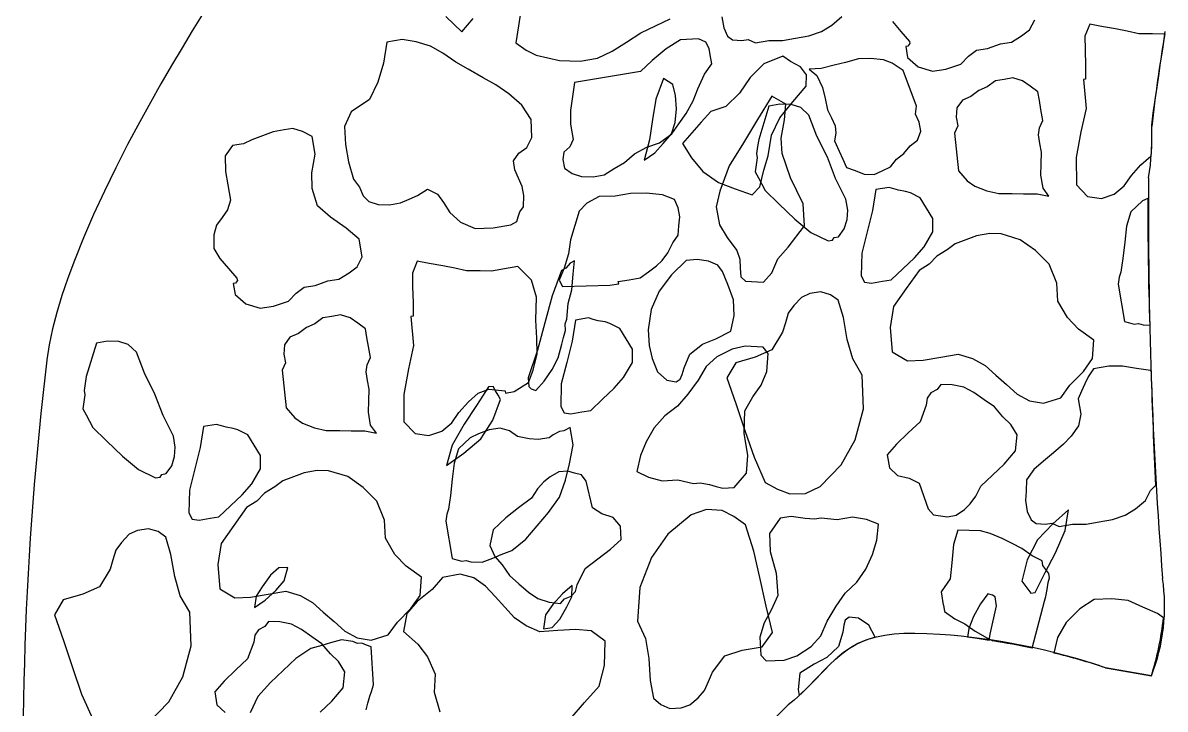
# Model space of a CAD drawing. Extents: x 1.3 to 15.6, y 3.2 to 7.5.
# Drawn here: x 6.313 to 8.526, y 4.625 to 5.954 of the extents above; entities that cross this region are included whole.
import ezdxf

# ---------------------------------------------------------------- set-up
doc = ezdxf.new("R2010")
doc.units = 0
doc.header["$MEASUREMENT"] = 0

msp = doc.modelspace()

# ---------------------------------------------------------------- linework, layer by layer
at = {"color": 7, "linetype": 'Continuous'}
for p, q in [((7.132, 5.9668), (7.1633, 5.9371)), ((7.1633, 5.9371), (7.1853, 5.9628)), ((7.2762, 5.9695), (7.2679, 5.9155)), ((7.5384, 5.9485), (7.5668, 5.9621)), ((7.6669, 5.9661), (7.6706, 5.9448)), ((7.8801, 5.9499), (7.8992, 5.9663)), ((7.9975, 5.9568), (8.0139, 5.9377)), ((8.2633, 5.9408), (8.2732, 5.96)), ((7.4824, 5.9171), (7.51, 5.9349)), ((7.51, 5.9349), (7.5384, 5.9485)), ((7.6706, 5.9448), (7.6777, 5.9285)), ((7.8355, 5.9291), (7.8603, 5.9377)), ((7.8603, 5.9377), (7.8801, 5.9499)), ((8.0139, 5.9377), (8.0303, 5.9185)), ((8.2477, 5.9293), (8.2633, 5.9408)), ((8.3798, 5.9519), (8.3706, 5.9284)), ((8.4025, 5.947), (8.3798, 5.9519)), ((8.4295, 5.9428), (8.4025, 5.947)), ((8.4523, 5.9379), (8.4295, 5.9428)), ((8.475, 5.933), (8.4523, 5.9379)), ((8.5013, 5.9332), (8.475, 5.933)), ((8.5233, 5.9325), (8.5013, 5.9332)), ((8.5252, 5.9329), (8.5233, 5.9325)), ((7.0178, 5.9167), (7.0115, 5.8762)), ((7.0476, 5.9218), (7.0178, 5.9167)), ((7.0746, 5.9176), (7.0476, 5.9218)), ((7.1024, 5.9092), (7.0746, 5.9176)), ((7.1266, 5.8958), (7.1024, 5.9092)), ((7.2679, 5.9155), (7.2878, 5.9014)), ((7.4548, 5.8992), (7.4824, 5.9171)), ((7.5868, 5.9217), (7.5592, 5.9039)), ((7.6216, 5.9233), (7.5868, 5.9217)), ((7.6359, 5.9169), (7.6216, 5.9233)), ((7.6423, 5.9049), (7.6359, 5.9169)), ((7.6777, 5.9285), (7.6877, 5.9214)), ((7.6877, 5.9214), (7.7055, 5.92)), ((7.7055, 5.92), (7.7183, 5.9222)), ((7.7183, 5.9222), (7.7325, 5.9159)), ((7.7325, 5.9159), (7.758, 5.9203)), ((7.758, 5.9203), (7.7843, 5.9204)), ((7.7843, 5.9204), (7.8099, 5.9247)), ((7.8099, 5.9247), (7.8355, 5.9291)), ((8.0275, 5.9093), (8.0233, 5.9086)), ((8.0311, 5.9143), (8.0275, 5.9093)), ((8.0303, 5.9185), (8.0311, 5.9143)), ((8.1817, 5.9049), (8.2066, 5.9135)), ((8.2066, 5.9135), (8.2279, 5.9172)), ((8.2279, 5.9172), (8.2477, 5.9293)), ((8.3706, 5.9284), (8.3707, 5.9021)), ((7.1515, 5.8781), (7.1266, 5.8958)), ((7.2878, 5.9014), (7.307, 5.8915)), ((7.307, 5.8915), (7.3298, 5.8866)), ((7.4264, 5.8856), (7.4548, 5.8992)), ((7.5592, 5.9039), (7.5323, 5.8817)), ((7.6445, 5.8921), (7.6423, 5.9049)), ((7.6474, 5.8751), (7.6445, 5.8921)), ((7.7852, 5.8898), (7.7483, 5.8748)), ((7.8001, 5.8792), (7.7852, 5.8898)), ((8.0233, 5.9086), (8.0269, 5.8873)), ((8.0269, 5.8873), (8.0476, 5.8689)), ((8.13, 5.8742), (8.1448, 5.8899)), ((8.1448, 5.8899), (8.1604, 5.9013)), ((8.1604, 5.9013), (8.1817, 5.9049)), ((8.3707, 5.9021), (8.3715, 5.8715)), ((7.0115, 5.8762), (7.0003, 5.8392)), ((7.1757, 5.8647), (7.1515, 5.8781)), ((7.3298, 5.8866), (7.3525, 5.8817)), ((7.3525, 5.8817), (7.3923, 5.8798)), ((7.3923, 5.8798), (7.4264, 5.8856)), ((7.5323, 5.8817), (7.5096, 5.8603)), ((7.6333, 5.8551), (7.6474, 5.8751)), ((7.7483, 5.8748), (7.7221, 5.8484)), ((7.8193, 5.8693), (7.8001, 5.8792)), ((7.8308, 5.8538), (7.8193, 5.8693)), ((7.8595, 5.8658), (7.8363, 5.8647)), ((7.8849, 5.8725), (7.8595, 5.8658)), ((7.9064, 5.8775), (7.8849, 5.8725)), ((7.9318, 5.8843), (7.9064, 5.8775)), ((7.955, 5.8854), (7.9318, 5.8843)), ((7.9801, 5.8825), (7.955, 5.8854)), ((7.9972, 5.8761), (7.9801, 5.8825)), ((8.018, 5.8618), (7.9972, 5.8761)), ((8.0476, 5.8689), (8.0753, 5.8605)), ((8.1009, 5.8648), (8.13, 5.8742)), ((8.3715, 5.8715), (8.3716, 5.8453)), ((7.2049, 5.8478), (7.1757, 5.8647)), ((7.2291, 5.8344), (7.2049, 5.8478)), ((7.5096, 5.8603), (7.3818, 5.8385)), ((7.5538, 5.8465), (7.539, 5.8066)), ((7.5719, 5.8347), (7.5538, 5.8465)), ((7.6206, 5.8267), (7.6333, 5.8551)), ((7.7221, 5.8484), (7.7009, 5.8184)), ((7.8301, 5.8317), (7.8308, 5.8538)), ((7.8363, 5.8647), (7.8513, 5.8525)), ((7.8513, 5.8525), (7.862, 5.8289)), ((8.0444, 5.7931), (8.018, 5.8618)), ((8.0753, 5.8605), (8.1009, 5.8648)), ((8.2139, 5.8447), (8.1969, 5.8417)), ((8.231, 5.8476), (8.2139, 5.8447)), ((8.2495, 5.842), (8.231, 5.8476)), ((8.3716, 5.8453), (8.3674, 5.8445)), ((8.3674, 5.8445), (8.3726, 5.7884)), ((7.0003, 5.8392), (6.9841, 5.8057)), ((7.254, 5.8167), (7.2291, 5.8344)), ((7.3818, 5.8385), (7.3777, 5.8115)), ((7.5775, 5.8134), (7.5719, 5.8347)), ((7.6114, 5.8032), (7.6206, 5.8267)), ((7.8047, 5.8011), (7.8301, 5.8317)), ((7.862, 5.8289), (7.867, 5.8075)), ((8.165, 5.8232), (8.1494, 5.8117)), ((8.1813, 5.8303), (8.165, 5.8232)), ((8.1969, 5.8417), (8.1813, 5.8303)), ((8.2644, 5.8314), (8.2495, 5.842)), ((8.2794, 5.8208), (8.2644, 5.8314)), ((8.2823, 5.8037), (8.2794, 5.8208)), ((6.9841, 5.8057), (6.9487, 5.7821)), ((7.2797, 5.7948), (7.254, 5.8167)), ((7.3777, 5.8115), (7.3735, 5.7845)), ((7.539, 5.8066), (7.5328, 5.7672)), ((7.5792, 5.7875), (7.5775, 5.8134)), ((7.598, 5.779), (7.6114, 5.8032)), ((7.7009, 5.8184), (7.6747, 5.7921)), ((7.7638, 5.8122), (7.7364, 5.7672)), ((7.7908, 5.7966), (7.7638, 5.8122)), ((7.7792, 5.7704), (7.8047, 5.8011)), ((7.867, 5.8075), (7.872, 5.786)), ((8.1331, 5.8046), (8.1225, 5.7896)), ((8.1494, 5.8117), (8.1331, 5.8046)), ((8.2852, 5.7867), (8.2823, 5.8037)), ((6.9487, 5.7821), (6.936, 5.7537)), ((7.2976, 5.7671), (7.2797, 5.7948)), ((7.3735, 5.7845), (7.3736, 5.7582)), ((7.5765, 5.7614), (7.5792, 5.7875)), ((7.5839, 5.759), (7.598, 5.779)), ((7.6456, 5.7827), (7.6272, 5.762)), ((7.6747, 5.7921), (7.6456, 5.7827)), ((7.758, 5.7932), (7.7384, 5.7284)), ((7.7793, 5.7968), (7.758, 5.7932)), ((7.8013, 5.7962), (7.7793, 5.7968)), ((7.7884, 5.7662), (7.7908, 5.7966)), ((7.8198, 5.7905), (7.8013, 5.7962)), ((7.8355, 5.7757), (7.8198, 5.7905)), ((7.872, 5.786), (7.8792, 5.7703)), ((8.0419, 5.7777), (8.0444, 5.7931)), ((8.049, 5.762), (8.0419, 5.7777)), ((8.1225, 5.7896), (8.1211, 5.7718)), ((8.2888, 5.7654), (8.2852, 5.7867)), ((8.3726, 5.7884), (8.3628, 5.7429)), ((7.2991, 5.7323), (7.2976, 5.7671)), ((7.3736, 5.7582), (7.3787, 5.7284)), ((7.5328, 5.7672), (7.5267, 5.7279)), ((7.5693, 5.7392), (7.5765, 5.7614)), ((7.5698, 5.7391), (7.5839, 5.759)), ((7.6272, 5.762), (7.6088, 5.7414)), ((7.7364, 5.7672), (7.7089, 5.7221)), ((7.763, 5.737), (7.7792, 5.7704)), ((7.782, 5.7311), (7.7884, 5.7662)), ((7.8513, 5.7345), (7.8355, 5.7757)), ((7.8792, 5.7703), (7.8863, 5.7545)), ((7.8863, 5.7545), (7.8877, 5.7409)), ((8.0523, 5.7444), (8.049, 5.762)), ((8.124, 5.7548), (8.1177, 5.7406)), ((8.1211, 5.7718), (8.124, 5.7548)), ((8.2825, 5.7511), (8.2888, 5.7654)), ((6.7769, 5.7353), (6.7564, 5.7274)), ((6.7975, 5.7432), (6.7769, 5.7353)), ((6.8188, 5.7468), (6.7975, 5.7432)), ((6.8359, 5.7497), (6.8188, 5.7468)), ((6.8543, 5.7441), (6.8359, 5.7497)), ((6.8736, 5.7342), (6.8543, 5.7441)), ((6.8794, 5.7002), (6.8736, 5.7342)), ((6.936, 5.7537), (6.9376, 5.7189)), ((7.2893, 5.7131), (7.2991, 5.7323)), ((7.5464, 5.7219), (7.5698, 5.7391)), ((7.5531, 5.7209), (7.5693, 5.7392)), ((7.6088, 5.7414), (7.5905, 5.7207)), ((7.7568, 5.6965), (7.763, 5.737)), ((7.8714, 5.6941), (7.8513, 5.7345)), ((7.8877, 5.7409), (7.8852, 5.7256)), ((8.0458, 5.7273), (8.0523, 5.7444)), ((8.1177, 5.7406), (8.1258, 5.6674)), ((8.2804, 5.7376), (8.2825, 5.7511)), ((8.2833, 5.7206), (8.2804, 5.7376)), ((8.3628, 5.7429), (8.3538, 5.6932)), ((6.7188, 5.7166), (6.7046, 5.6966)), ((6.7401, 5.7202), (6.7188, 5.7166)), ((6.7564, 5.7274), (6.7401, 5.7202)), ((6.9376, 5.7189), (6.9434, 5.6848)), ((7.2737, 5.7017), (7.2893, 5.7131)), ((7.3724, 5.7142), (7.361, 5.7035)), ((7.3787, 5.7284), (7.3724, 5.7142)), ((7.4975, 5.7004), (7.5216, 5.7133)), ((7.5267, 5.7279), (7.5162, 5.6882)), ((7.5216, 5.7133), (7.5464, 5.7219)), ((7.537, 5.7025), (7.5531, 5.7209)), ((7.5905, 5.7207), (7.6083, 5.693)), ((7.7089, 5.7221), (7.6815, 5.6771)), ((7.7363, 5.7149), (7.7342, 5.7014)), ((7.7384, 5.7284), (7.7363, 5.7149)), ((7.7839, 5.7009), (7.782, 5.7311)), ((7.8852, 5.7256), (7.8942, 5.7059)), ((8.0197, 5.7012), (8.0319, 5.7162)), ((8.0319, 5.7162), (8.0458, 5.7273)), ((8.2862, 5.7036), (8.2833, 5.7206)), ((6.7046, 5.6966), (6.7055, 5.6661)), ((6.8724, 5.6639), (6.8794, 5.7002)), ((7.2631, 5.6867), (7.2737, 5.7017)), ((7.361, 5.7035), (7.359, 5.6899)), ((7.359, 5.6899), (7.3619, 5.6729)), ((7.4783, 5.684), (7.4975, 5.7004)), ((7.5162, 5.6882), (7.537, 5.7025)), ((7.6083, 5.693), (7.6304, 5.6661)), ((7.7357, 5.6929), (7.7336, 5.6794)), ((7.7342, 5.7014), (7.7357, 5.6929)), ((7.7484, 5.6687), (7.7568, 5.6965)), ((7.7998, 5.6543), (7.7839, 5.7009)), ((7.8872, 5.653), (7.8714, 5.6941)), ((7.8942, 5.7059), (7.9013, 5.6901)), ((7.9013, 5.6901), (7.9085, 5.6744)), ((7.9936, 5.6751), (8.0057, 5.6901)), ((8.0057, 5.6901), (8.0197, 5.7012)), ((8.2856, 5.6815), (8.2862, 5.7036)), ((8.3538, 5.6932), (8.354, 5.6406)), ((8.4788, 5.6794), (8.498, 5.6959)), ((8.498, 5.6959), (8.4987, 5.6961)), ((6.7055, 5.6661), (6.7098, 5.6405)), ((6.9434, 5.6848), (6.9535, 5.6514)), ((7.266, 5.6697), (7.2631, 5.6867)), ((7.2731, 5.6534), (7.266, 5.6697)), ((7.3619, 5.6729), (7.3768, 5.6623)), ((7.4387, 5.6597), (7.4585, 5.6719)), ((7.4585, 5.6719), (7.4783, 5.684)), ((7.6304, 5.6661), (7.6604, 5.6449)), ((7.6815, 5.6771), (7.6629, 5.6283)), ((7.7336, 5.6794), (7.7315, 5.6659)), ((7.7315, 5.6659), (7.738, 5.6538)), ((7.7407, 5.6367), (7.7484, 5.6687)), ((7.9085, 5.6744), (7.9256, 5.668)), ((7.9256, 5.668), (7.9428, 5.6615)), ((7.9621, 5.6608), (7.9778, 5.6679)), ((7.9778, 5.6679), (7.9936, 5.6751)), ((8.1258, 5.6674), (8.1422, 5.6483)), ((8.285, 5.6595), (8.2856, 5.6815)), ((8.4605, 5.6588), (8.4788, 5.6794)), ((6.8732, 5.6334), (6.8724, 5.6639)), ((6.9535, 5.6514), (6.9649, 5.6358)), ((7.2803, 5.6371), (7.2731, 5.6534)), ((7.3768, 5.6623), (7.3953, 5.6567)), ((7.3953, 5.6567), (7.4174, 5.6561)), ((7.4174, 5.6561), (7.4387, 5.6597)), ((7.6604, 5.6449), (7.6931, 5.633)), ((7.738, 5.6538), (7.7444, 5.6418)), ((7.8247, 5.6039), (7.7998, 5.6543)), ((7.9072, 5.6126), (7.8872, 5.653)), ((7.9428, 5.6615), (7.9621, 5.6608)), ((8.1422, 5.6483), (8.1572, 5.6377)), ((8.2893, 5.6339), (8.285, 5.6595)), ((8.4463, 5.6388), (8.4605, 5.6588)), ((6.7098, 5.6405), (6.7149, 5.6107)), ((6.8833, 5.6), (6.8732, 5.6334)), ((6.9649, 5.6358), (6.9721, 5.6195)), ((7.0772, 5.6199), (7.097, 5.6321)), ((7.097, 5.6321), (7.1163, 5.6222)), ((7.1163, 5.6222), (7.1277, 5.6066)), ((7.2832, 5.62), (7.2803, 5.6371)), ((7.4899, 5.6238), (7.4601, 5.6187)), ((7.5205, 5.6246), (7.4899, 5.6238)), ((7.5518, 5.6212), (7.5205, 5.6246)), ((7.6629, 5.6283), (7.6562, 5.5976)), ((7.6931, 5.633), (7.7258, 5.621)), ((7.7258, 5.621), (7.7407, 5.6367)), ((7.7444, 5.6418), (7.7508, 5.6297)), ((7.7508, 5.6297), (7.7772, 5.6035)), ((7.9654, 5.6313), (7.9592, 5.5908)), ((7.9909, 5.6356), (7.9654, 5.6313)), ((8.0002, 5.6328), (7.9909, 5.6356)), ((8.0094, 5.63), (8.0002, 5.6328)), ((8.0229, 5.6279), (8.0094, 5.63)), ((8.0322, 5.6251), (8.0229, 5.6279)), ((8.0514, 5.6153), (8.0322, 5.6251)), ((8.1572, 5.6377), (8.1807, 5.6286)), ((8.1807, 5.6286), (8.2034, 5.6237)), ((8.2034, 5.6237), (8.2297, 5.6238)), ((8.2297, 5.6238), (8.2517, 5.6231)), ((8.2517, 5.6231), (8.278, 5.6232)), ((8.278, 5.6232), (8.3008, 5.6184)), ((8.3008, 5.6184), (8.2893, 5.6339)), ((8.354, 5.6406), (8.3754, 5.6179)), ((8.4024, 5.6138), (8.4272, 5.6224)), ((8.4272, 5.6224), (8.4463, 5.6388)), ((6.7149, 5.6107), (6.7093, 5.5922)), ((6.909, 5.5781), (6.8833, 5.6)), ((6.9721, 5.6195), (6.9828, 5.6082)), ((6.9828, 5.6082), (7.0012, 5.6026)), ((7.0012, 5.6026), (7.0233, 5.602)), ((7.0233, 5.602), (7.0446, 5.6056)), ((7.0446, 5.6056), (7.0609, 5.6128)), ((7.0609, 5.6128), (7.0772, 5.6199)), ((7.1277, 5.6066), (7.1398, 5.5868)), ((7.2826, 5.598), (7.2832, 5.62)), ((7.4055, 5.605), (7.3906, 5.5893)), ((7.4296, 5.6178), (7.4055, 5.605)), ((7.4601, 5.6187), (7.4296, 5.6178)), ((7.5752, 5.612), (7.5518, 5.6212)), ((7.5824, 5.5957), (7.5752, 5.612)), ((7.7772, 5.6035), (7.8086, 5.5738)), ((7.8274, 5.5608), (7.8247, 5.6039)), ((7.9108, 5.5913), (7.9072, 5.6126)), ((8.0636, 5.5954), (8.0514, 5.6153)), ((8.3754, 5.6179), (8.4024, 5.6138)), ((8.482, 5.6098), (8.4593, 5.5884)), ((8.4922, 5.6143), (8.482, 5.6098)), ((6.6987, 5.5773), (6.6881, 5.5623)), ((6.7093, 5.5922), (6.6987, 5.5773)), ((6.9389, 5.5569), (6.909, 5.5781)), ((7.1398, 5.5868), (7.1605, 5.5684)), ((7.2699, 5.5695), (7.2727, 5.5788)), ((7.2727, 5.5788), (7.2755, 5.588)), ((7.2755, 5.588), (7.2826, 5.598)), ((7.3906, 5.5893), (7.3822, 5.5615)), ((7.5853, 5.5787), (7.5824, 5.5957)), ((7.584, 5.5609), (7.5853, 5.5787)), ((7.6562, 5.5976), (7.6627, 5.5633)), ((7.9095, 5.5735), (7.9108, 5.5913)), ((7.9592, 5.5908), (7.9487, 5.5495)), ((8.0757, 5.5756), (8.0636, 5.5954)), ((8.4593, 5.5884), (8.4509, 5.5607)), ((6.6881, 5.5623), (6.6825, 5.5438)), ((6.9646, 5.535), (6.9389, 5.5569)), ((7.1605, 5.5684), (7.189, 5.5557)), ((7.189, 5.5557), (7.2238, 5.5573)), ((7.2238, 5.5573), (7.2579, 5.5631)), ((7.2579, 5.5631), (7.2699, 5.5695)), ((7.3822, 5.5615), (7.3738, 5.5338)), ((7.5826, 5.5431), (7.584, 5.5609)), ((7.6627, 5.5633), (7.6773, 5.5383)), ((7.7954, 5.5198), (7.8274, 5.5608)), ((7.8086, 5.5738), (7.8393, 5.5484)), ((7.9039, 5.555), (7.9095, 5.5735)), ((8.0758, 5.5493), (8.0757, 5.5756)), ((8.4509, 5.5607), (8.4475, 5.5294)), ((6.6825, 5.5438), (6.6826, 5.5175)), ((6.9704, 5.5009), (6.9646, 5.535)), ((7.3738, 5.5338), (7.3696, 5.5068)), ((7.572, 5.5282), (7.5826, 5.5431)), ((7.6773, 5.5383), (7.6962, 5.5135)), ((7.8393, 5.5484), (7.8727, 5.5322)), ((7.8727, 5.5322), (7.8812, 5.5336)), ((7.8812, 5.5336), (7.8848, 5.5386)), ((7.8848, 5.5386), (7.8933, 5.5401)), ((7.8933, 5.5401), (7.9039, 5.555)), ((7.9487, 5.5495), (7.9382, 5.5083)), ((8.0589, 5.5201), (8.0758, 5.5493)), ((8.1398, 5.5339), (8.1193, 5.526)), ((8.1604, 5.5418), (8.1398, 5.5339)), ((8.186, 5.5462), (8.1604, 5.5418)), ((8.208, 5.5455), (8.186, 5.5462)), ((8.245, 5.5343), (8.208, 5.5455)), ((8.2749, 5.5131), (8.245, 5.5343)), ((6.6826, 5.5175), (6.6947, 5.4977)), ((7.5621, 5.5089), (7.572, 5.5282)), ((7.6962, 5.5135), (7.7016, 5.4965)), ((7.7752, 5.4969), (7.7954, 5.5198)), ((8.0405, 5.4994), (8.0589, 5.5201)), ((8.1037, 5.5146), (8.0838, 5.5024)), ((8.1193, 5.526), (8.1037, 5.5146)), ((8.3013, 5.4869), (8.2749, 5.5131)), ((8.4475, 5.5294), (8.444, 5.4981)), ((6.6947, 5.4977), (6.7112, 5.4786)), ((6.9605, 5.4817), (6.9704, 5.5009)), ((7.077, 5.4928), (7.0678, 5.4693)), ((7.0997, 5.4879), (7.077, 5.4928)), ((7.3696, 5.5068), (7.3612, 5.479)), ((7.3814, 5.4935), (7.373, 5.4886)), ((7.3787, 5.4673), (7.3814, 5.4935)), ((7.5402, 5.4833), (7.5515, 5.494)), ((7.5515, 5.494), (7.5621, 5.5089)), ((7.5978, 5.4942), (7.5693, 5.4664)), ((7.6194, 5.4956), (7.5978, 5.4942)), ((7.6412, 5.4927), (7.6194, 5.4956)), ((7.659, 5.4851), (7.6412, 5.4927)), ((7.7016, 5.4965), (7.7027, 5.4793)), ((7.7639, 5.4702), (7.7752, 5.4969)), ((7.9382, 5.5083), (7.9369, 5.4642)), ((8.0178, 5.478), (8.0405, 5.4994)), ((8.0838, 5.5024), (8.069, 5.4867)), ((8.444, 5.4981), (8.442, 5.4846)), ((6.7112, 5.4786), (6.7276, 5.4594)), ((6.9251, 5.4581), (6.9449, 5.4702)), ((6.9449, 5.4702), (6.9605, 5.4817)), ((7.0678, 5.4693), (7.0679, 5.443)), ((7.1267, 5.4837), (7.0997, 5.4879)), ((7.1495, 5.4788), (7.1267, 5.4837)), ((7.1723, 5.474), (7.1495, 5.4788)), ((7.1985, 5.4741), (7.1723, 5.474)), ((7.2206, 5.4734), (7.1985, 5.4741)), ((7.2461, 5.4778), (7.2206, 5.4734)), ((7.2717, 5.4822), (7.2461, 5.4778)), ((7.2981, 5.456), (7.2717, 5.4822)), ((7.3566, 5.4746), (7.3381, 5.4258)), ((7.3612, 5.479), (7.3521, 5.4556)), ((7.365, 5.4794), (7.3566, 5.4746)), ((7.369, 5.484), (7.365, 5.4794)), ((7.373, 5.4886), (7.369, 5.484)), ((7.3763, 5.4369), (7.3787, 5.4673)), ((7.509, 5.4604), (7.5246, 5.4719)), ((7.5246, 5.4719), (7.5402, 5.4833)), ((7.6685, 5.4728), (7.659, 5.4851)), ((7.6788, 5.4474), (7.6685, 5.4728)), ((7.7027, 5.4793), (7.7038, 5.462)), ((7.7478, 5.4518), (7.7639, 5.4702)), ((7.9952, 5.4566), (8.0178, 5.478)), ((8.0491, 5.4746), (8.0244, 5.4397)), ((8.069, 5.4867), (8.0491, 5.4746)), ((8.3163, 5.45), (8.3013, 5.4869)), ((8.4399, 5.4711), (8.4371, 5.4619)), ((8.442, 5.4846), (8.4399, 5.4711)), ((6.7248, 5.4502), (6.7205, 5.4495)), ((6.7205, 5.4495), (6.7241, 5.4282)), ((6.7283, 5.4552), (6.7248, 5.4502)), ((6.7276, 5.4594), (6.7283, 5.4552)), ((6.8577, 5.4422), (6.8789, 5.4458)), ((6.8789, 5.4458), (6.9038, 5.4544)), ((6.9038, 5.4544), (6.9251, 5.4581)), ((7.3081, 5.4226), (7.2981, 5.456)), ((7.3521, 5.4556), (7.3585, 5.4435)), ((7.3585, 5.4435), (7.4501, 5.446)), ((7.4501, 5.446), (7.4544, 5.4467)), ((7.4544, 5.4467), (7.4629, 5.4482)), ((7.4629, 5.4482), (7.4672, 5.4489)), ((7.4664, 5.4532), (7.4877, 5.4568)), ((7.4672, 5.4489), (7.4664, 5.4532)), ((7.4877, 5.4568), (7.509, 5.4604)), ((7.5693, 5.4664), (7.5453, 5.4346)), ((7.6893, 5.4178), (7.6788, 5.4474)), ((7.7038, 5.462), (7.713, 5.4539)), ((7.713, 5.4539), (7.7478, 5.4518)), ((7.9369, 5.4642), (7.9433, 5.4522)), ((7.9433, 5.4522), (7.9569, 5.4501)), ((7.9569, 5.4501), (7.9782, 5.4537)), ((7.9782, 5.4537), (7.9952, 5.4566)), ((8.3179, 5.4152), (8.3163, 5.45)), ((8.4371, 5.4619), (8.435, 5.4484)), ((8.435, 5.4484), (8.4473, 5.376)), ((6.7241, 5.4282), (6.7448, 5.4098)), ((6.8272, 5.4151), (6.8421, 5.4308)), ((6.8421, 5.4308), (6.8577, 5.4422)), ((7.0679, 5.443), (7.0688, 5.4125)), ((7.3069, 5.3786), (7.3081, 5.4226)), ((7.3381, 5.4258), (7.3241, 5.3729)), ((7.3693, 5.4104), (7.3763, 5.4369)), ((7.5453, 5.4346), (7.5303, 5.399)), ((7.8213, 5.4225), (7.8064, 5.4069)), ((7.8376, 5.4297), (7.8213, 5.4225)), ((7.8589, 5.4334), (7.8376, 5.4297)), ((7.8774, 5.4277), (7.8589, 5.4334)), ((7.8923, 5.4171), (7.8774, 5.4277)), ((8.0244, 5.4397), (7.9997, 5.4048)), ((6.7448, 5.4098), (6.7726, 5.4014)), ((6.7726, 5.4014), (6.7981, 5.4057)), ((6.7981, 5.4057), (6.8272, 5.4151)), ((7.0688, 5.4125), (7.0689, 5.3862)), ((7.367, 5.38), (7.3693, 5.4104)), ((7.6912, 5.3876), (7.6893, 5.4178)), ((7.8064, 5.4069), (7.7958, 5.3919)), ((7.9024, 5.3838), (7.8923, 5.4171)), ((7.9997, 5.4048), (7.9934, 5.3643)), ((8.3365, 5.3833), (8.3179, 5.4152)), ((6.8941, 5.3827), (6.8785, 5.3712)), ((6.9112, 5.3856), (6.8941, 5.3827)), ((6.9282, 5.3885), (6.9112, 5.3856)), ((6.9467, 5.3829), (6.9282, 5.3885)), ((6.9616, 5.3723), (6.9467, 5.3829)), ((7.0689, 5.3862), (7.0646, 5.3854)), ((7.0646, 5.3854), (7.0698, 5.3293)), ((7.3084, 5.3438), (7.3069, 5.3786)), ((7.3632, 5.3711), (7.367, 5.38)), ((7.3832, 5.3782), (7.377, 5.3377)), ((7.4088, 5.3826), (7.3832, 5.3782)), ((7.418, 5.3798), (7.4088, 5.3826)), ((7.4273, 5.377), (7.418, 5.3798)), ((7.5303, 5.399), (7.5241, 5.3597)), ((7.6845, 5.3569), (7.6912, 5.3876)), ((7.7958, 5.3919), (7.7902, 5.3734)), ((7.9097, 5.3412), (7.9024, 5.3838)), ((8.3579, 5.3607), (8.3365, 5.3833)), ((6.8622, 5.3641), (6.8466, 5.3526)), ((6.8785, 5.3712), (6.8622, 5.3641)), ((6.9766, 5.3617), (6.9616, 5.3723)), ((6.9795, 5.3446), (6.9766, 5.3617)), ((7.3241, 5.3729), (7.3101, 5.3201)), ((7.3605, 5.3449), (7.364, 5.3581)), ((7.364, 5.3581), (7.3632, 5.3711)), ((7.4408, 5.3749), (7.4273, 5.377)), ((7.45, 5.3721), (7.4408, 5.3749)), ((7.4693, 5.3622), (7.45, 5.3721)), ((7.4814, 5.3424), (7.4693, 5.3622)), ((7.5241, 5.3597), (7.5261, 5.3295)), ((7.6552, 5.342), (7.6845, 5.3569)), ((7.7902, 5.3734), (7.7846, 5.3549)), ((7.9934, 5.3643), (7.9972, 5.3167)), ((8.3878, 5.3395), (8.3579, 5.3607)), ((8.4473, 5.376), (8.4566, 5.3732)), ((8.4566, 5.3732), (8.4658, 5.3703)), ((8.4658, 5.3703), (8.4744, 5.3718)), ((8.4744, 5.3718), (8.4836, 5.369)), ((8.4836, 5.369), (8.4959, 5.3686)), ((6.4553, 5.3341), (6.4356, 5.2693)), ((6.4766, 5.3377), (6.4553, 5.3341)), ((6.4986, 5.3371), (6.4766, 5.3377)), ((6.5171, 5.3315), (6.4986, 5.3371)), ((6.8303, 5.3455), (6.8197, 5.3305)), ((6.8466, 5.3526), (6.8303, 5.3455)), ((6.9824, 5.3276), (6.9795, 5.3446)), ((7.3093, 5.3132), (7.3084, 5.3438)), ((7.357, 5.3317), (7.3605, 5.3449)), ((7.377, 5.3377), (7.3665, 5.2964)), ((7.4936, 5.3225), (7.4814, 5.3424)), ((7.6298, 5.3317), (7.6552, 5.342)), ((7.7846, 5.3549), (7.7641, 5.3207)), ((7.9205, 5.3036), (7.9097, 5.3412)), ((8.3851, 5.304), (8.3878, 5.3395)), ((6.5328, 5.3166), (6.5171, 5.3315)), ((6.5485, 5.2755), (6.5328, 5.3166)), ((6.8197, 5.3305), (6.8184, 5.3127)), ((6.8184, 5.3127), (6.8213, 5.2957)), ((6.9861, 5.3063), (6.9824, 5.3276)), ((7.0698, 5.3293), (7.06, 5.2838)), ((7.3101, 5.3201), (7.2919, 5.2669)), ((7.3016, 5.2812), (7.3093, 5.3132)), ((7.3501, 5.3053), (7.357, 5.3317)), ((7.4937, 5.2962), (7.4936, 5.3225)), ((7.5261, 5.3295), (7.532, 5.3039)), ((7.5938, 5.2861), (7.6051, 5.3128)), ((7.6051, 5.3128), (7.6298, 5.3317)), ((7.6867, 5.3224), (7.6574, 5.3075)), ((7.7123, 5.3283), (7.6867, 5.3224)), ((7.7471, 5.3262), (7.7123, 5.3283)), ((7.7641, 5.3207), (7.7315, 5.3064)), ((7.7565, 5.3138), (7.7471, 5.3262)), ((7.7544, 5.279), (7.7565, 5.3138)), ((7.9972, 5.3167), (8.0264, 5.2997)), ((8.091, 5.3064), (8.1251, 5.3122)), ((8.1251, 5.3122), (8.1528, 5.3038)), ((6.8213, 5.2957), (6.8149, 5.2815)), ((6.9776, 5.2785), (6.9797, 5.292)), ((6.9797, 5.292), (6.9861, 5.3063)), ((7.3385, 5.2829), (7.3501, 5.3053)), ((7.3665, 5.2964), (7.356, 5.2552)), ((7.4767, 5.267), (7.4937, 5.2962)), ((7.532, 5.3039), (7.5423, 5.2785)), ((7.6574, 5.3075), (7.6369, 5.2889)), ((7.6939, 5.2956), (7.6769, 5.2664)), ((7.7315, 5.3064), (7.6939, 5.2956)), ((7.9391, 5.2717), (7.9205, 5.3036)), ((8.0264, 5.2997), (8.0569, 5.3006)), ((8.0569, 5.3006), (8.091, 5.3064)), ((8.1528, 5.3038), (8.177, 5.2904)), ((8.177, 5.2904), (8.1977, 5.272)), ((8.3674, 5.279), (8.3851, 5.304)), ((6.4356, 5.2693), (6.4335, 5.2558)), ((6.5686, 5.235), (6.5485, 5.2755)), ((6.8149, 5.2815), (6.823, 5.2083)), ((6.9805, 5.2615), (6.9776, 5.2785)), ((7.06, 5.2838), (7.051, 5.2341)), ((7.2924, 5.2577), (7.3016, 5.2812)), ((7.3226, 5.2602), (7.3385, 5.2829)), ((7.5423, 5.2785), (7.5606, 5.2624)), ((7.5865, 5.264), (7.5903, 5.2729)), ((7.5903, 5.2729), (7.5938, 5.2861)), ((7.6369, 5.2889), (7.6213, 5.2619)), ((7.7431, 5.2523), (7.7544, 5.279)), ((7.9415, 5.2063), (7.9391, 5.2717)), ((8.1977, 5.272), (8.2183, 5.2536)), ((8.3413, 5.2526), (8.3674, 5.279)), ((8.3765, 5.2689), (8.3701, 5.2547)), ((8.3871, 5.2839), (8.3765, 5.2689)), ((8.4169, 5.289), (8.3871, 5.2839)), ((8.4432, 5.2891), (8.4169, 5.289)), ((8.4702, 5.2849), (8.4432, 5.2891)), ((8.4972, 5.2808), (8.4702, 5.2849)), ((8.4985, 5.2802), (8.4972, 5.2808)), ((6.4335, 5.2558), (6.4315, 5.2423)), ((6.9835, 5.2445), (6.9805, 5.2615)), ((7.2151, 5.2491), (7.1914, 5.2129)), ((7.2237, 5.2496), (7.2151, 5.2491)), ((7.2286, 5.2413), (7.2237, 5.2496)), ((7.2648, 5.2399), (7.2924, 5.2577)), ((7.2919, 5.2669), (7.2924, 5.2583)), ((7.2924, 5.2583), (7.293, 5.2497)), ((7.293, 5.2497), (7.2976, 5.2456)), ((7.2976, 5.2456), (7.3065, 5.2419)), ((7.3065, 5.2419), (7.3226, 5.2602)), ((7.356, 5.2552), (7.3548, 5.2111)), ((7.4357, 5.225), (7.4583, 5.2464)), ((7.4583, 5.2464), (7.4767, 5.267)), ((7.5606, 5.2624), (7.5782, 5.2592)), ((7.5782, 5.2592), (7.5865, 5.264)), ((7.6213, 5.2619), (7.6014, 5.2347)), ((7.6769, 5.2664), (7.6942, 5.2167)), ((7.7273, 5.2297), (7.7431, 5.2523)), ((8.0912, 5.2538), (8.0841, 5.2438)), ((8.1132, 5.2532), (8.0912, 5.2538)), ((8.136, 5.2483), (8.1132, 5.2532)), ((8.1552, 5.2384), (8.136, 5.2483)), ((8.2183, 5.2536), (8.239, 5.2352)), ((8.3236, 5.2277), (8.3413, 5.2526)), ((8.3701, 5.2547), (8.3638, 5.2405)), ((6.4329, 5.2338), (6.4308, 5.2203)), ((6.4315, 5.2423), (6.4329, 5.2338)), ((6.5844, 5.1939), (6.5686, 5.235)), ((6.9828, 5.2224), (6.9835, 5.2445)), ((7.051, 5.2341), (7.0512, 5.1815)), ((7.1761, 5.2203), (7.1952, 5.2368)), ((7.1952, 5.2368), (7.2158, 5.2447)), ((7.2158, 5.2447), (7.247, 5.2412)), ((7.2235, 5.1846), (7.2383, 5.2246)), ((7.2334, 5.2329), (7.2286, 5.2413)), ((7.2383, 5.2246), (7.2334, 5.2329)), ((7.247, 5.2412), (7.2478, 5.237)), ((7.2478, 5.237), (7.2648, 5.2399)), ((7.413, 5.2036), (7.4357, 5.225)), ((7.6014, 5.2347), (7.5812, 5.2117)), ((7.7117, 5.2027), (7.7273, 5.2297)), ((8.065, 5.2274), (8.0629, 5.2139)), ((8.0721, 5.2374), (8.065, 5.2274)), ((8.0841, 5.2438), (8.0721, 5.2374)), ((8.1751, 5.2243), (8.1552, 5.2384)), ((8.1951, 5.2102), (8.1751, 5.2243)), ((8.239, 5.2352), (8.2632, 5.2218)), ((8.2902, 5.2176), (8.3236, 5.2277)), ((8.3638, 5.2405), (8.3575, 5.2262)), ((8.3575, 5.2262), (8.3625, 5.1964)), ((6.4308, 5.2203), (6.4288, 5.2068)), ((6.4288, 5.2068), (6.4352, 5.1947)), ((6.823, 5.2083), (6.8395, 5.1892)), ((6.9822, 5.2004), (6.9828, 5.2224)), ((7.1577, 5.1997), (7.1761, 5.2203)), ((7.1914, 5.2129), (7.1677, 5.1768)), ((7.3548, 5.2111), (7.3612, 5.1991)), ((7.396, 5.2006), (7.413, 5.2036)), ((7.5812, 5.2117), (7.5564, 5.1928)), ((7.6942, 5.2167), (7.7122, 5.1628)), ((7.7101, 5.1593), (7.7117, 5.2027)), ((7.9254, 5.1466), (7.9415, 5.2063)), ((8.0629, 5.2139), (8.051, 5.1812)), ((8.2115, 5.191), (8.1951, 5.2102)), ((8.2632, 5.2218), (8.2902, 5.2176)), ((6.4352, 5.1947), (6.4416, 5.1827)), ((6.4416, 5.1827), (6.4481, 5.1706)), ((6.6044, 5.1535), (6.5844, 5.1939)), ((6.8395, 5.1892), (6.8544, 5.1786)), ((6.9866, 5.1749), (6.9822, 5.2004)), ((7.0512, 5.1815), (7.0726, 5.1588)), ((7.1244, 5.1633), (7.1436, 5.1797)), ((7.1436, 5.1797), (7.1577, 5.1997)), ((7.1998, 5.1485), (7.2235, 5.1846)), ((7.3612, 5.1991), (7.3747, 5.197)), ((7.3747, 5.197), (7.396, 5.2006)), ((7.5564, 5.1928), (7.5362, 5.1699)), ((8.051, 5.1812), (8.0283, 5.1598)), ((8.2272, 5.1762), (8.2115, 5.191)), ((8.3625, 5.1964), (8.3577, 5.1736)), ((6.4481, 5.1706), (6.4745, 5.1445)), ((6.6626, 5.1722), (6.6564, 5.1317)), ((6.6882, 5.1765), (6.6626, 5.1722)), ((6.6974, 5.1737), (6.6882, 5.1765)), ((6.7067, 5.1709), (6.6974, 5.1737)), ((6.7202, 5.1688), (6.7067, 5.1709)), ((6.7294, 5.166), (6.7202, 5.1688)), ((6.7486, 5.1562), (6.7294, 5.166)), ((6.8544, 5.1786), (6.8779, 5.1695)), ((6.8779, 5.1695), (6.9006, 5.1646)), ((6.9006, 5.1646), (6.9269, 5.1647)), ((6.9269, 5.1647), (6.949, 5.1641)), ((6.949, 5.1641), (6.9752, 5.1642)), ((6.9752, 5.1642), (6.998, 5.1593)), ((6.998, 5.1593), (6.9866, 5.1749)), ((7.0726, 5.1588), (7.0996, 5.1547)), ((7.0996, 5.1547), (7.1244, 5.1633)), ((7.1677, 5.1768), (7.1443, 5.1363)), ((7.1955, 5.1579), (7.1792, 5.1507)), ((7.2161, 5.1658), (7.1955, 5.1579)), ((7.2374, 5.1694), (7.2161, 5.1658)), ((7.2559, 5.1638), (7.2374, 5.1694)), ((7.2708, 5.1532), (7.2559, 5.1638)), ((7.3525, 5.1628), (7.3404, 5.1563)), ((7.361, 5.1642), (7.3525, 5.1628)), ((7.3731, 5.1707), (7.361, 5.1642)), ((7.3789, 5.1366), (7.3731, 5.1707)), ((7.5362, 5.1699), (7.5206, 5.1429)), ((7.7171, 5.1165), (7.7101, 5.1593)), ((7.7122, 5.1628), (7.7294, 5.1132)), ((8.0283, 5.1598), (8.0057, 5.1384)), ((8.2393, 5.1563), (8.2272, 5.1762)), ((8.3577, 5.1736), (8.3435, 5.1537)), ((6.4745, 5.1445), (6.5058, 5.1147)), ((6.6081, 5.1322), (6.6044, 5.1535)), ((6.7608, 5.1363), (6.7486, 5.1562)), ((6.773, 5.1165), (6.7608, 5.1363)), ((7.1443, 5.1363), (7.1338, 5.0967)), ((7.1792, 5.1507), (7.1565, 5.1293)), ((7.167, 5.1204), (7.1998, 5.1485)), ((7.2936, 5.1483), (7.2708, 5.1532)), ((7.3113, 5.147), (7.2936, 5.1483)), ((7.3326, 5.1506), (7.3113, 5.147)), ((7.3404, 5.1563), (7.3326, 5.1506)), ((7.3719, 5.1003), (7.3789, 5.1366)), ((7.5206, 5.1429), (7.5093, 5.1162)), ((7.8985, 5.0982), (7.9254, 5.1466)), ((8.0057, 5.1384), (7.9873, 5.1177)), ((8.2359, 5.1251), (8.2393, 5.1563)), ((8.3287, 5.138), (8.3096, 5.1216)), ((8.3435, 5.1537), (8.3287, 5.138)), ((6.5058, 5.1147), (6.5365, 5.0893)), ((6.6011, 5.0959), (6.6067, 5.1144)), ((6.6067, 5.1144), (6.6081, 5.1322)), ((6.6564, 5.1317), (6.6459, 5.0904)), ((6.7731, 5.0902), (6.773, 5.1165)), ((7.1338, 5.0967), (7.167, 5.1204)), ((7.1565, 5.1293), (7.1481, 5.1016)), ((7.5093, 5.1162), (7.5026, 5.0855)), ((7.715, 5.0817), (7.7171, 5.1165)), ((7.7294, 5.1132), (7.7509, 5.0642)), ((7.9873, 5.1177), (7.9916, 5.0921)), ((8.214, 5.0994), (8.2359, 5.1251)), ((8.3096, 5.1216), (8.2904, 5.1052)), ((6.5905, 5.081), (6.6011, 5.0959)), ((6.6459, 5.0904), (6.6354, 5.0492)), ((7.1481, 5.1016), (7.1447, 5.0703)), ((7.3642, 5.0683), (7.3719, 5.1003)), ((7.8575, 5.0561), (7.8985, 5.0982)), ((7.9916, 5.0921), (8.0073, 5.0773)), ((8.1913, 5.078), (8.214, 5.0994)), ((8.2904, 5.1052), (8.2713, 5.0888)), ((6.5365, 5.0893), (6.5699, 5.0731)), ((6.5699, 5.0731), (6.5785, 5.0745)), ((6.5785, 5.0745), (6.582, 5.0795)), ((6.582, 5.0795), (6.5905, 5.081)), ((6.7561, 5.061), (6.7731, 5.0902)), ((6.8371, 5.0748), (6.8165, 5.0669)), ((6.8576, 5.0827), (6.8371, 5.0748)), ((6.8832, 5.0871), (6.8576, 5.0827)), ((6.9052, 5.0864), (6.8832, 5.0871)), ((6.9422, 5.0752), (6.9052, 5.0864)), ((6.9721, 5.054), (6.9422, 5.0752)), ((7.1447, 5.0703), (7.1413, 5.039)), ((7.3344, 5.0748), (7.322, 5.0653)), ((7.3511, 5.0845), (7.3344, 5.0748)), ((7.3684, 5.0856), (7.3511, 5.0845)), ((7.3523, 5.0356), (7.3642, 5.0683)), ((7.3816, 5.0821), (7.3684, 5.0856)), ((7.3948, 5.0786), (7.3816, 5.0821)), ((7.4042, 5.0662), (7.3948, 5.0786)), ((7.5026, 5.0855), (7.525, 5.0739)), ((7.525, 5.0739), (7.5514, 5.0669)), ((7.5514, 5.0669), (7.5816, 5.0689)), ((7.5816, 5.0689), (7.6123, 5.0622)), ((7.6908, 5.0542), (7.715, 5.0817)), ((8.0073, 5.0773), (8.0301, 5.0724)), ((8.0301, 5.0724), (8.0493, 5.0625)), ((8.1687, 5.0566), (8.1913, 5.078)), ((8.2572, 5.0688), (8.2566, 5.0468)), ((8.2713, 5.0888), (8.2572, 5.0688)), ((6.6354, 5.0492), (6.6341, 5.0051)), ((6.7377, 5.0403), (6.7561, 5.061)), ((6.8009, 5.0555), (6.781, 5.0433)), ((6.8165, 5.0669), (6.8009, 5.0555)), ((6.9985, 5.0278), (6.9721, 5.054)), ((7.3099, 5.0516), (7.2981, 5.0335)), ((7.322, 5.0653), (7.3099, 5.0516)), ((7.4162, 5.015), (7.4042, 5.0662)), ((7.6123, 5.0622), (7.6253, 5.063)), ((7.6253, 5.063), (7.6428, 5.0598)), ((7.6428, 5.0598), (7.656, 5.0563)), ((7.656, 5.0563), (7.6692, 5.0528)), ((7.6692, 5.0528), (7.6908, 5.0542)), ((7.7509, 5.0642), (7.7751, 5.0508)), ((7.7751, 5.0508), (7.7986, 5.0417)), ((7.8291, 5.0425), (7.8575, 5.0561)), ((8.0493, 5.0625), (8.0665, 5.0129)), ((8.1588, 5.0374), (8.1687, 5.0566)), ((8.2566, 5.0468), (8.2552, 5.029)), ((8.4875, 5.0292), (8.4974, 5.0484)), ((8.4974, 5.0484), (8.5073, 5.0578)), ((6.7151, 5.0189), (6.7377, 5.0403)), ((6.7662, 5.0276), (6.7463, 5.0155)), ((6.781, 5.0433), (6.7662, 5.0276)), ((7.0136, 4.991), (6.9985, 5.0278)), ((7.1392, 5.0255), (7.1371, 5.012)), ((7.1413, 5.039), (7.1392, 5.0255)), ((7.2981, 5.0335), (7.2733, 5.0146)), ((7.3311, 5.0057), (7.3523, 5.0356)), ((7.7986, 5.0417), (7.8291, 5.0425)), ((8.1482, 5.0224), (8.1588, 5.0374)), ((8.2552, 5.029), (8.2588, 5.0077)), ((8.4684, 5.0128), (8.4875, 5.0292)), ((6.6341, 5.0051), (6.6406, 4.9931)), ((6.6924, 4.9975), (6.7151, 5.0189)), ((6.7463, 5.0155), (6.7216, 4.9806)), ((7.1343, 5.0028), (7.1322, 4.9893)), ((7.1371, 5.012), (7.1343, 5.0028)), ((7.2733, 5.0146), (7.2485, 4.9957)), ((7.3091, 4.98), (7.3311, 5.0057)), ((7.4342, 5.0032), (7.4162, 5.015)), ((7.4563, 4.9959), (7.4342, 5.0032)), ((7.6372, 5.0118), (7.6076, 5.0012)), ((7.6677, 5.0094), (7.6372, 5.0118)), ((7.69, 4.9978), (7.6677, 5.0094)), ((8.0665, 5.0129), (8.0772, 5.0015)), ((8.1213, 5.0003), (8.1369, 5.0117)), ((8.1369, 5.0117), (8.1482, 5.0224)), ((8.2588, 5.0077), (8.266, 4.9914)), ((8.3386, 5.0111), (8.3082, 4.984)), ((8.3324, 4.9706), (8.3386, 5.0111)), ((8.4486, 5.0007), (8.4684, 5.0128)), ((6.6406, 4.9931), (6.6541, 4.991)), ((6.6541, 4.991), (6.6754, 4.9946)), ((6.6754, 4.9946), (6.6924, 4.9975)), ((6.7216, 4.9806), (6.6969, 4.9457)), ((7.0151, 4.9562), (7.0136, 4.991)), ((7.1322, 4.9893), (7.1446, 4.9169)), ((7.2485, 4.9957), (7.224, 4.9725)), ((7.2872, 4.9544), (7.3091, 4.98)), ((7.4704, 4.9795), (7.4563, 4.9959)), ((7.6076, 5.0012), (7.5623, 4.9637)), ((7.7127, 4.9819), (7.69, 4.9978)), ((7.7289, 4.931), (7.7127, 4.9819)), ((7.7803, 4.9947), (7.7591, 4.9648)), ((7.8016, 4.9983), (7.7803, 4.9947)), ((7.8151, 4.9963), (7.8016, 4.9983)), ((7.8286, 4.9942), (7.8151, 4.9963)), ((7.8464, 4.9928), (7.8286, 4.9942)), ((7.8592, 4.995), (7.8464, 4.9928)), ((7.8904, 4.9916), (7.8592, 4.995)), ((7.9203, 4.9967), (7.8904, 4.9916)), ((7.9473, 4.9925), (7.9203, 4.9967)), ((7.9707, 4.9834), (7.9473, 4.9925)), ((7.9673, 4.9521), (7.9707, 4.9834)), ((8.0772, 5.0015), (8.0907, 4.9995)), ((8.0907, 4.9995), (8.1043, 4.9974)), ((8.1043, 4.9974), (8.1213, 5.0003)), ((8.266, 4.9914), (8.276, 4.9844)), ((8.276, 4.9844), (8.2938, 4.983)), ((8.3082, 4.984), (8.2785, 4.9526)), ((8.2938, 4.983), (8.3065, 4.9852)), ((8.3065, 4.9852), (8.3208, 4.9788)), ((8.3208, 4.9788), (8.3463, 4.9832)), ((8.3463, 4.9832), (8.3726, 4.9833)), ((8.3726, 4.9833), (8.3982, 4.9877)), ((8.3982, 4.9877), (8.4237, 4.992)), ((8.4237, 4.992), (8.4486, 5.0007)), ((6.5185, 4.9635), (6.5036, 4.9478)), ((6.5348, 4.9706), (6.5185, 4.9635)), ((6.5561, 4.9743), (6.5348, 4.9706)), ((6.5746, 4.9687), (6.5561, 4.9743)), ((6.5896, 4.9581), (6.5746, 4.9687)), ((6.5996, 4.9247), (6.5896, 4.9581)), ((7.224, 4.9725), (7.2173, 4.9418)), ((7.472, 4.9536), (7.4704, 4.9795)), ((7.5623, 4.9637), (7.5306, 4.9184)), ((7.7591, 4.9648), (7.7607, 4.93)), ((8.124, 4.9717), (8.1156, 4.944)), ((8.146, 4.9711), (8.124, 4.9717)), ((8.1681, 4.9704), (8.146, 4.9711)), ((8.1866, 4.9648), (8.1681, 4.9704)), ((8.21, 4.9557), (8.1866, 4.9648)), ((8.3134, 4.9279), (8.3324, 4.9706)), ((6.5036, 4.9478), (6.493, 4.9328)), ((6.6969, 4.9457), (6.6907, 4.9052)), ((7.0337, 4.9243), (7.0151, 4.9562)), ((7.2173, 4.9418), (7.2273, 4.9207)), ((7.2603, 4.9322), (7.2872, 4.9544)), ((7.4516, 4.935), (7.472, 4.9536)), ((7.9589, 4.9244), (7.9673, 4.9521)), ((8.1156, 4.944), (8.1129, 4.9084)), ((8.2293, 4.9458), (8.21, 4.9557)), ((8.2485, 4.9359), (8.2293, 4.9458)), ((8.2684, 4.9218), (8.2485, 4.9359)), ((8.2785, 4.9526), (8.2587, 4.9142)), ((6.4874, 4.9143), (6.4818, 4.8958)), ((6.493, 4.9328), (6.4874, 4.9143)), ((6.6069, 4.8821), (6.5996, 4.9247)), ((7.0551, 4.9016), (7.0337, 4.9243)), ((7.1446, 4.9169), (7.1538, 4.9141)), ((7.1538, 4.9141), (7.1631, 4.9113)), ((7.2029, 4.9093), (7.2234, 4.9172)), ((7.2234, 4.9172), (7.2397, 4.9243)), ((7.2273, 4.9207), (7.2413, 4.9043)), ((7.2397, 4.9243), (7.2603, 4.9322)), ((7.402, 4.8972), (7.4268, 4.9161)), ((7.4268, 4.9161), (7.4516, 4.935)), ((7.5306, 4.9184), (7.5082, 4.8607)), ((7.7409, 4.8798), (7.7289, 4.931)), ((7.7607, 4.93), (7.7722, 4.8881)), ((7.9462, 4.8959), (7.9589, 4.9244)), ((8.2587, 4.9142), (8.2482, 4.8729)), ((8.2876, 4.9119), (8.2684, 4.9218)), ((8.2936, 4.8894), (8.3134, 4.9279)), ((6.4818, 4.8958), (6.4613, 4.8616)), ((6.6907, 4.9052), (6.6944, 4.8576)), ((6.8087, 4.8984), (6.7923, 4.8844)), ((6.8259, 4.8995), (6.8087, 4.8984)), ((6.819, 4.8731), (6.8259, 4.8995)), ((7.085, 4.8804), (7.0551, 4.9016)), ((7.1631, 4.9113), (7.1716, 4.9127)), ((7.1716, 4.9127), (7.1808, 4.9099)), ((7.1808, 4.9099), (7.2029, 4.9093)), ((7.2413, 4.9043), (7.2556, 4.8836)), ((7.3867, 4.8659), (7.402, 4.8972)), ((7.9286, 4.871), (7.9462, 4.8959)), ((8.1129, 4.9084), (8.1095, 4.8771)), ((8.2891, 4.9034), (8.2876, 4.9119)), ((8.2948, 4.8956), (8.2891, 4.9034)), ((8.3005, 4.8878), (8.2948, 4.8956)), ((6.6177, 4.8445), (6.6069, 4.8821)), ((6.7923, 4.8844), (6.7764, 4.8617)), ((6.8028, 4.8548), (6.819, 4.8731)), ((7.0823, 4.8449), (7.085, 4.8804)), ((7.126, 4.8797), (7.1058, 4.8567)), ((7.1602, 4.8862), (7.126, 4.8797)), ((7.1866, 4.8792), (7.1602, 4.8862)), ((7.2093, 4.8633), (7.1866, 4.8792)), ((7.2556, 4.8836), (7.274, 4.8674)), ((7.753, 4.8243), (7.7409, 4.8798)), ((7.7722, 4.8881), (7.7752, 4.8448)), ((7.9059, 4.8496), (7.9286, 4.871)), ((8.1095, 4.8771), (8.0918, 4.8522)), ((8.2482, 4.8729), (8.254, 4.8651)), ((8.2739, 4.851), (8.2936, 4.8894)), ((8.2971, 4.8566), (8.2992, 4.8701)), ((8.2992, 4.8701), (8.302, 4.8793)), ((8.302, 4.8793), (8.3005, 4.8878)), ((6.4287, 4.8473), (6.3911, 4.8365)), ((6.4613, 4.8616), (6.4287, 4.8473)), ((6.6944, 4.8576), (6.7236, 4.8406)), ((6.7541, 4.8415), (6.7882, 4.8473)), ((6.7764, 4.8617), (6.7645, 4.8437)), ((6.7823, 4.8361), (6.8028, 4.8548)), ((6.7882, 4.8473), (6.8223, 4.8531)), ((6.8223, 4.8531), (6.85, 4.8447)), ((7.1058, 4.8567), (7.077, 4.8332)), ((7.2279, 4.8428), (7.2093, 4.8633)), ((7.274, 4.8674), (7.2923, 4.8513)), ((7.2923, 4.8513), (7.3104, 4.8394)), ((7.358, 4.8481), (7.3396, 4.8274)), ((7.3771, 4.8645), (7.358, 4.8481)), ((7.3751, 4.8435), (7.3832, 4.8527)), ((7.3765, 4.8425), (7.3771, 4.8645)), ((7.3832, 4.8527), (7.3867, 4.8659)), ((7.5082, 4.8607), (7.5037, 4.7954)), ((7.8882, 4.8246), (7.9059, 4.8496)), ((8.0918, 4.8522), (8.0932, 4.8437)), ((8.1823, 4.8485), (8.1681, 4.8286)), ((8.1915, 4.8457), (8.1823, 4.8485)), ((8.254, 4.8651), (8.2597, 4.8573)), ((8.2597, 4.8573), (8.2654, 4.8495)), ((8.2654, 4.8495), (8.2739, 4.851)), ((8.295, 4.8431), (8.2971, 4.8566)), ((6.3911, 4.8365), (6.3742, 4.8073)), ((6.6363, 4.8126), (6.6177, 4.8445)), ((6.7236, 4.8406), (6.7541, 4.8415)), ((6.7645, 4.8437), (6.7616, 4.8218)), ((6.7616, 4.8218), (6.7823, 4.8361)), ((6.85, 4.8447), (6.8742, 4.8313)), ((6.8742, 4.8313), (6.8949, 4.8129)), ((7.077, 4.8332), (7.0568, 4.8103)), ((7.0647, 4.8199), (7.0823, 4.8449)), ((7.2465, 4.8224), (7.2279, 4.8428)), ((7.3104, 4.8394), (7.3325, 4.8322)), ((7.3396, 4.8274), (7.3254, 4.8075)), ((7.3325, 4.8322), (7.3544, 4.8292)), ((7.3544, 4.8292), (7.3624, 4.8384)), ((7.3624, 4.8384), (7.3751, 4.8435)), ((7.3666, 4.8232), (7.3765, 4.8425)), ((7.7752, 4.8448), (7.7625, 4.8163)), ((8.0932, 4.8437), (8.0954, 4.8309)), ((8.0954, 4.8309), (8.0969, 4.8224)), ((8.1681, 4.8286), (8.1547, 4.8043)), ((8.1868, 4.7704), (8.1994, 4.8251)), ((8.1965, 4.8422), (8.1915, 4.8457)), ((8.198, 4.8336), (8.1965, 4.8422)), ((8.1994, 4.8251), (8.198, 4.8336)), ((8.268, 4.7429), (8.2922, 4.8338)), ((8.2922, 4.8338), (8.295, 4.8431)), ((8.3881, 4.837), (8.3605, 4.8192)), ((8.4229, 4.8386), (8.3881, 4.837)), ((8.4542, 4.8351), (8.4229, 4.8386)), ((8.4826, 4.8225), (8.4542, 4.8351)), ((6.3742, 4.8073), (6.3914, 4.7577)), ((6.6387, 4.7472), (6.6363, 4.8126)), ((6.8949, 4.8129), (6.9156, 4.7945)), ((7.0385, 4.7936), (7.0647, 4.8199)), ((7.0568, 4.8103), (7.0504, 4.7753)), ((7.2652, 4.8019), (7.2465, 4.8224)), ((7.3254, 4.8075), (7.3213, 4.7804)), ((7.3532, 4.799), (7.3666, 4.8232)), ((7.7625, 4.8163), (7.7491, 4.7921)), ((7.765, 4.7731), (7.753, 4.8243)), ((7.8713, 4.7954), (7.8882, 4.8246)), ((7.9139, 4.8027), (7.9061, 4.797)), ((7.9317, 4.8013), (7.9139, 4.8027)), ((8.0969, 4.8224), (8.0983, 4.8139)), ((8.0983, 4.8139), (8.1183, 4.7997)), ((8.1547, 4.8043), (8.1456, 4.7809)), ((8.3605, 4.8192), (8.3343, 4.7928)), ((8.5111, 4.8098), (8.4826, 4.8225)), ((8.5227, 4.8016), (8.5111, 4.8098)), ((6.7813, 4.7847), (6.7693, 4.7783)), ((6.7884, 4.7947), (6.7813, 4.7847)), ((6.8104, 4.7941), (6.7884, 4.7947)), ((6.8332, 4.7892), (6.8104, 4.7941)), ((6.8524, 4.7793), (6.8332, 4.7892)), ((6.9156, 4.7945), (6.9363, 4.7761)), ((7.0208, 4.7686), (7.0385, 4.7936)), ((7.2878, 4.786), (7.2652, 4.8019)), ((7.3145, 4.7747), (7.2878, 4.786)), ((7.3213, 4.7804), (7.3383, 4.7833)), ((7.3383, 4.7833), (7.3532, 4.799)), ((7.5037, 4.7954), (7.5189, 4.7618)), ((7.7491, 4.7921), (7.7407, 4.7644)), ((7.8586, 4.767), (7.8713, 4.7954)), ((7.9033, 4.7877), (7.9012, 4.7742)), ((7.9061, 4.797), (7.9033, 4.7877)), ((7.9516, 4.7872), (7.9317, 4.8013)), ((7.9639, 4.7643), (7.9516, 4.7872)), ((8.1183, 4.7997), (8.1375, 4.7899)), ((8.1375, 4.7899), (8.1575, 4.7757)), ((8.1456, 4.7809), (8.143, 4.764)), ((8.3343, 4.7928), (8.3173, 4.7636)), ((6.7622, 4.7683), (6.7601, 4.7548)), ((6.7693, 4.7783), (6.7622, 4.7683)), ((6.8724, 4.7652), (6.8524, 4.7793)), ((6.8923, 4.7511), (6.8724, 4.7652)), ((6.9302, 4.7589), (6.9089, 4.7533)), ((6.952, 4.756), (6.9302, 4.7589)), ((6.9363, 4.7761), (6.9605, 4.7627)), ((6.9605, 4.7627), (6.9875, 4.7585)), ((6.9875, 4.7585), (7.0208, 4.7686)), ((7.0504, 4.7753), (7.0779, 4.751)), ((7.349, 4.7769), (7.3145, 4.7747)), ((7.3835, 4.7791), (7.349, 4.7769)), ((7.414, 4.7767), (7.3835, 4.7791)), ((7.4412, 4.7568), (7.414, 4.7767)), ((7.5189, 4.7618), (7.5257, 4.7232)), ((7.7407, 4.7644), (7.7423, 4.7296)), ((7.745, 4.7458), (7.765, 4.7731)), ((7.8402, 4.7463), (7.8586, 4.767)), ((7.9012, 4.7742), (7.8928, 4.7465)), ((8.1575, 4.7757), (8.1817, 4.7623)), ((8.1817, 4.7623), (8.192, 4.757)), ((8.1849, 4.7581), (8.1868, 4.7704)), ((8.3173, 4.7636), (8.3101, 4.7334)), ((6.3914, 4.7577), (6.4094, 4.7037)), ((6.6226, 4.6875), (6.6387, 4.7472)), ((6.7601, 4.7548), (6.7482, 4.7221)), ((6.8706, 4.7422), (6.8415, 4.723)), ((6.8919, 4.7479), (6.8706, 4.7422)), ((6.9089, 4.7533), (6.8919, 4.7479)), ((6.9087, 4.732), (6.8923, 4.7511)), ((6.9609, 4.7522), (6.952, 4.756)), ((6.9695, 4.7528), (6.9609, 4.7522)), ((6.9784, 4.749), (6.9695, 4.7528)), ((6.9873, 4.7453), (6.9784, 4.749)), ((6.992, 4.6719), (6.9873, 4.7453)), ((7.0779, 4.751), (7.0968, 4.7262)), ((7.4399, 4.7091), (7.4412, 4.7568)), ((7.6726, 4.7282), (7.7065, 4.7391)), ((7.7065, 4.7391), (7.745, 4.7458)), ((7.8126, 4.7284), (7.8402, 4.7463)), ((7.8928, 4.7465), (7.8702, 4.7251)), ((6.7482, 4.7221), (6.7255, 4.7007)), ((6.8415, 4.723), (6.817, 4.6998)), ((6.9244, 4.7171), (6.9087, 4.732)), ((6.9366, 4.6972), (6.9244, 4.7171)), ((7.0968, 4.7262), (7.1119, 4.6926)), ((7.5257, 4.7232), (7.5284, 4.6801)), ((7.6486, 4.6964), (7.6726, 4.7282)), ((7.7423, 4.7296), (7.753, 4.7182)), ((7.753, 4.7182), (7.7878, 4.7198)), ((7.7878, 4.7198), (7.8126, 4.7284)), ((7.8702, 4.7251), (7.846, 4.7122)), ((6.4094, 4.7037), (6.4266, 4.6541)), ((6.7255, 4.7007), (6.7029, 4.6793)), ((6.817, 4.6998), (6.7925, 4.6766)), ((6.9331, 4.666), (6.9366, 4.6972)), ((7.1119, 4.6926), (7.1098, 4.6578)), ((7.4295, 4.6695), (7.4399, 4.7091)), ((7.6411, 4.6786), (7.6486, 4.6964)), ((7.8184, 4.6943), (7.815, 4.6631)), ((7.846, 4.7122), (7.8184, 4.6943)), ((8.4103, 4.705), (8.4993, 4.6895)), ((8.4993, 4.6895), (8.4103, 4.705)), ((6.5958, 4.6391), (6.6226, 4.6875)), ((6.7029, 4.6793), (6.6845, 4.6586)), ((6.7925, 4.6766), (6.7683, 4.6491)), ((6.9885, 4.6587), (6.992, 4.6719)), ((7.5284, 4.6801), (7.5349, 4.6459)), ((7.6335, 4.6608), (7.6411, 4.6786)), ((6.4266, 4.6541), (6.4481, 4.6051)), ((6.6845, 4.6586), (6.6889, 4.6331)), ((6.7683, 4.6491), (6.7529, 4.6178)), ((6.9112, 4.6403), (6.9331, 4.666)), ((6.9812, 4.6366), (6.9847, 4.6498)), ((6.9847, 4.6498), (6.9885, 4.6587)), ((7.1098, 4.6578), (7.1209, 4.6195)), ((7.4012, 4.6374), (7.4295, 4.6695)), ((7.6214, 4.647), (7.6335, 4.6608)), ((7.815, 4.6631), (7.817, 4.6514)), ((6.5547, 4.597), (6.5958, 4.6391)), ((6.6889, 4.6331), (6.7046, 4.6182)), ((6.8886, 4.6189), (6.9112, 4.6403)), ((6.9777, 4.6234), (6.9812, 4.6366)), ((7.3729, 4.6053), (7.4012, 4.6374)), ((7.5349, 4.6459), (7.5487, 4.6338)), ((7.5487, 4.6338), (7.5665, 4.6262)), ((7.5665, 4.6262), (7.588, 4.6276)), ((7.588, 4.6276), (7.605, 4.633)), ((7.605, 4.633), (7.6214, 4.647))]:
    msp.add_line(p, q, dxfattribs=at)
at = {"color": 7, "linetype": 'Continuous', "flags": 128}
for points in [[(6.6601, 5.97), (6.6409, 5.9387), (6.6211, 5.9059), (6.6009, 5.8718), (6.5804, 5.8364), (6.5599, 5.7999), (6.5394, 5.7627), (6.5158, 5.7184), (6.4929, 5.6735), (6.4708, 5.6283), (6.4498, 5.583), (6.4303, 5.5381), (6.4125, 5.4937), (6.3998, 5.4595), (6.3885, 5.4259), (6.3786, 5.3931), (6.3704, 5.3613), (6.3638, 5.3306), (6.3591, 5.3012)], [(8.5, 5.7535), (8.5001, 5.7565), (8.5005, 5.7618), (8.5012, 5.7675), (8.5022, 5.7745), (8.5036, 5.7845), (8.5052, 5.7961), (8.5072, 5.8094), (8.5102, 5.8294), (8.5135, 5.8519), (8.5172, 5.8767), (8.5211, 5.9034), (8.5259, 5.9376)], [(7.807, 4.6423), (7.823, 4.6571), (7.8375, 4.6714), (7.8508, 4.6851), (7.8634, 4.6982), (7.8756, 4.7106), (7.8875, 4.7219), (7.8998, 4.7323), (7.9127, 4.7417), (7.9268, 4.75), (7.939, 4.7559), (7.9523, 4.7609), (7.9669, 4.7651), (7.983, 4.7683), (8.0007, 4.7707), (8.0198, 4.772), (8.0409, 4.7723), (8.0641, 4.7716), (8.0896, 4.7698)], [(7.9639, 4.7643), (7.9462, 4.7587), (7.9303, 4.7519), (7.916, 4.7438), (7.9028, 4.7347), (7.8904, 4.7245), (7.8784, 4.7134), (7.8644, 4.6992), (7.8498, 4.6841), (7.8342, 4.6681), (7.817, 4.6514)], [(8.1849, 4.7581), (8.1618, 4.7615), (8.143, 4.764)]]:
    msp.add_lwpolyline(points, dxfattribs=at)
at = {"color": 7, "linetype": 'Continuous'}
for centre, radius, start, end in [((11.431, 5.4325), 2.9485, 170.2292, 173.7491), ((7.9953, 5.7347), 0.505, 350.8001, 2.1353), ((7.898, 5.7387), 0.6022, 355.9477, 1.4111), ((17.4557, 5.5781), 8.9622, 179.51501, 184.48013), ((16.1787, 5.6077), 7.6865, 179.95087, 181.78248), ((12.8891, 4.5213), 6.5763, 173.18984, 182.84819), ((22.1035, 5.7035), 13.6116, 181.78197, 182.71924), ((8.157, 4.8243), 0.3678, 338.5136, 8.4021), ((7.958, 4.861), 0.5678, 342.428, 353.9983), ((7.9962, 3.4809), 1.2922, 71.3091, 85.8566), ((7.9472, 3.2243), 1.5522, 78.0733, 80.9252), ((8.0674, 3.6869), 1.0743, 71.3827, 76.9424), ((7.9852, 4.4179), 0.2865, 128.4493, 174.7434)]:
    msp.add_arc(centre, radius, start, end, dxfattribs=at)

doc.saveas('drawing.dxf')
